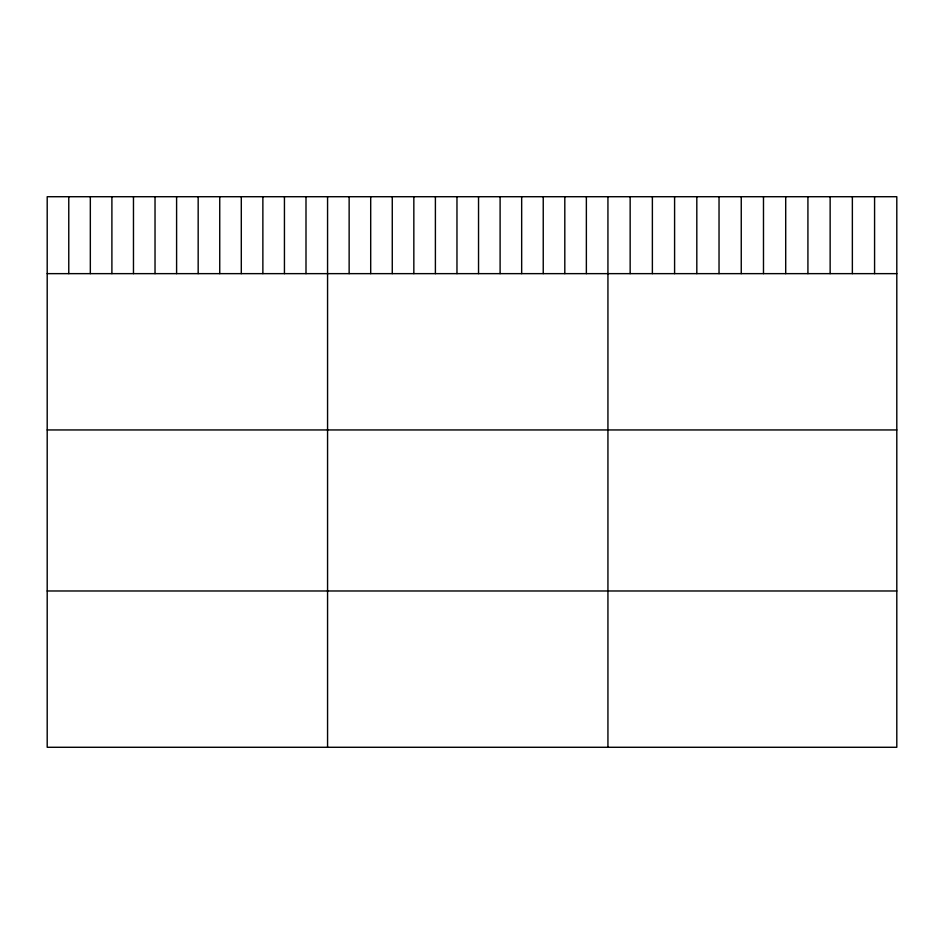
<?xml version="1.0" encoding="UTF-8"?>
<svg xmlns="http://www.w3.org/2000/svg" width="944" height="944" viewBox="0 0 944 944"><rect width="100%" height="100%" fill="white"/><g stroke="black" fill="none" stroke-linecap="round" stroke-linejoin="round"><path stroke-width="1.42" d="M896.8 273.642L896.8 747.282L47.2 747.282L47.2 196.718L896.8 196.718L896.8 273.642L47.2 273.642M47.2 429.945L896.8 429.945M47.2 590.979L896.8 590.979M874.581 196.718L874.581 273.642M852.361 196.718L852.361 273.642M830.142 196.718L830.142 273.642M807.922 196.718L807.922 273.642M785.703 196.718L785.703 273.642M763.484 196.718L763.484 273.642M741.252 196.718L741.252 273.642M719.033 196.718L719.033 273.642M696.814 196.718L696.814 273.642M674.594 196.718L674.594 273.642M652.375 196.718L652.375 273.642M630.155 196.718L630.155 273.642M607.936 196.718L607.936 747.282M586.366 196.718L586.366 273.642M564.807 196.718L564.807 273.642M543.237 196.718L543.237 273.642M521.666 196.718L521.666 273.642M500.108 196.718L500.108 273.642M478.537 196.718L478.537 273.642M456.967 196.718L456.967 273.642M435.396 196.718L435.396 273.642M413.838 196.718L413.838 273.642M392.267 196.718L392.267 273.642M370.697 196.718L370.697 273.642M349.138 196.718L349.138 273.642M327.568 196.718L327.568 747.282M305.998 196.718L305.998 273.642M284.439 196.718L284.439 273.642M262.869 196.718L262.869 273.642M241.298 196.718L241.298 273.642M219.74 196.718L219.74 273.642M198.169 196.718L198.169 273.642M176.599 196.718L176.599 273.642M155.028 196.718L155.028 273.642M133.47 196.718L133.47 273.642M111.899 196.718L111.899 273.642M90.329 196.718L90.329 273.642M68.77 196.718L68.77 273.642"/></g></svg>
